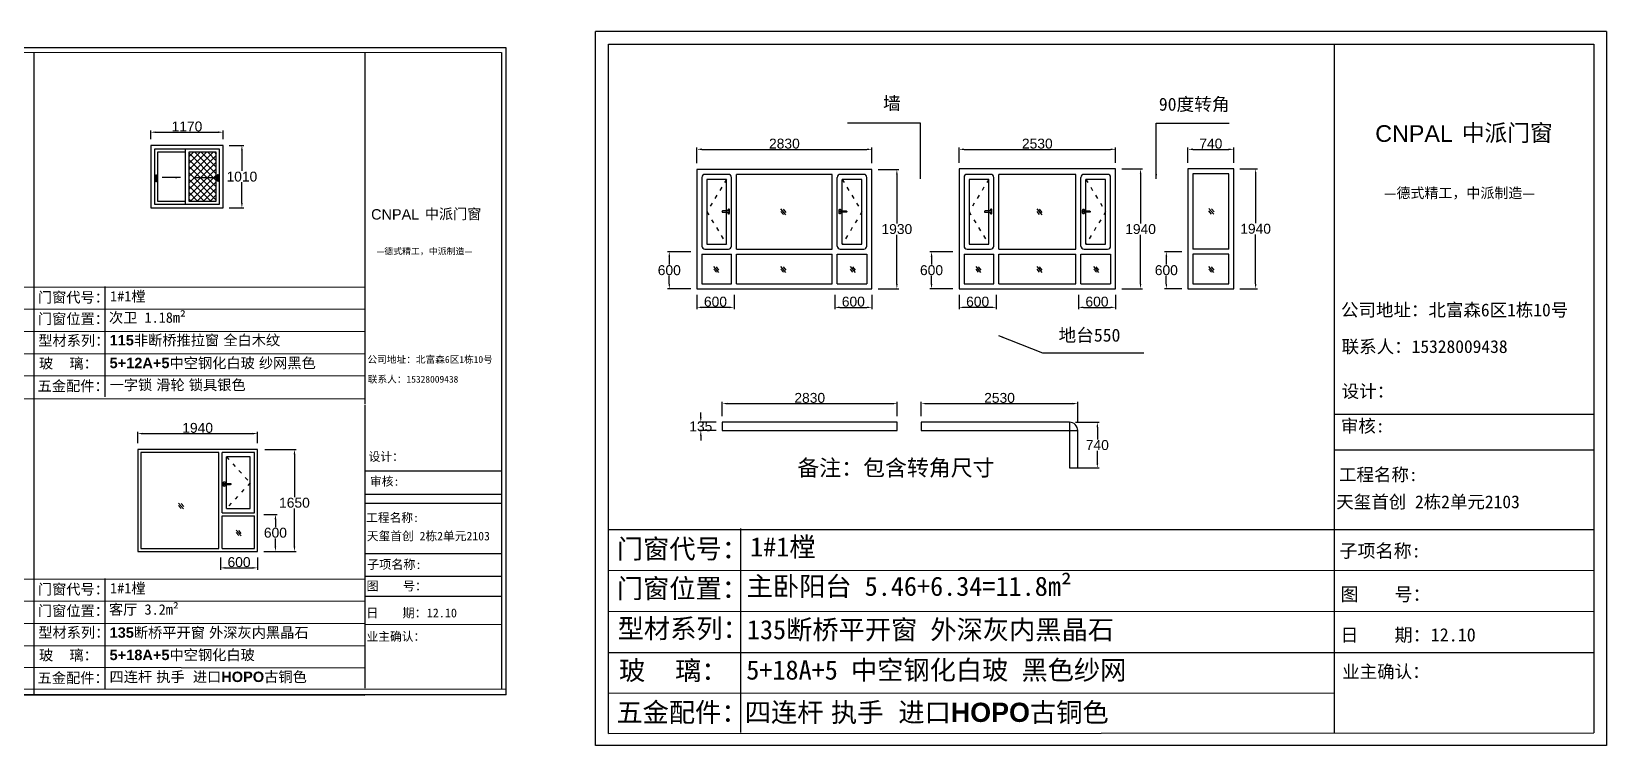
# Model space of a CAD drawing. Header units: inches. Extents: x -138455 to 599497, y -747149 to 13167.
# Drawn here: x 152121 to 177597, y -651838 to -640286 of the extents above; entities that cross this region are included whole.
import ezdxf

# ---------------------------------------------------------------- set-up
doc = ezdxf.new("R2010")
doc.units = ezdxf.units.IN
doc.header["$MEASUREMENT"] = 0
doc.header["$PDMODE"] = 35
doc.header["$PDSIZE"] = -3
doc.linetypes.add('ACAD_ISO03W100', pattern=[30, 12, -18])
doc.layers.add('0 @ 1', color=7, linetype='Continuous')
doc.styles.add('Annotative', font='arialbd.ttf')
doc.styles.add('MtXpl_', font='')
doc.styles.get("Standard").update_dxf_attribs({"font": 'arial.ttf'})
doc.styles.get('MtXpl_').set_extended_font_data('SimSun')
doc.dimstyles.get("Standard").update_dxf_attribs({"dimtxt": 80, "dimasz": 70, "dimexe": 40, "dimexo": 80, "dimgap": 0, "dimtad": 1, "dimtih": 1, "dimtoh": 1, "dimdec": 0, "dimzin": 0, "dimdsep": 46, "dimtxsty": 'Standard', "dimcen": 0.09, "dimadec": 0, "dimazin": 0, "dimtfac": 1, "dimtdec": 0, "dimtofl": 0, "dimtmove": 0, "dimatfit": 3, "dimfxl": 0, "dimtolj": 1, "dimtzin": 0, "dimarcsym": 0})

# ---------------------------------------------------------------- blocks, each defined once
blk = doc.blocks.new('*D2473')
at = {"color": 0, "lineweight": -2, "transparency": 16777216}
for p, q in [((162884, -642419), (162884, -642163)), ((162964, -642193), (165634, -642193)), ((165714, -642419), (165714, -642163))]:
    blk.add_line(p, q, dxfattribs=at)
at = {"color": 0, "transparency": 16777216}
for points in [[(162964, -642179), (162964, -642206), (162884, -642193)], [(165634, -642179), (165634, -642206), (165714, -642193)]]:
    blk.add_solid(points, dxfattribs=at)
at = {"layer": 'Defpoints', "color": 0, "transparency": 16777216}
for p in [(165714, -642193), (162884, -642519), (165714, -642519)]:
    blk.add_point(p, dxfattribs=at)
at = {"color": 0, "transparency": 16777216, "insert": (164299, -642101), "char_height": 160, "attachment_point": 5}
blk.add_mtext('\\A1;2830', dxfattribs=at)
blk = doc.blocks.new('*D2474')
at = {"color": 0, "lineweight": -2, "transparency": 16777216}
for p, q in [((165814, -642519), (166148, -642519)), ((166118, -642599), (166118, -643392)), ((166118, -644369), (166118, -643575)), ((165814, -644449), (166148, -644449))]:
    blk.add_line(p, q, dxfattribs=at)
at = {"color": 0, "transparency": 16777216}
for points in [[(166105, -642599), (166132, -642599), (166118, -642519)], [(166105, -644369), (166132, -644369), (166118, -644449)]]:
    blk.add_solid(points, dxfattribs=at)
at = {"layer": 'Defpoints', "color": 0, "transparency": 16777216}
for p in [(165714, -642519), (165714, -644449), (166118, -644449)]:
    blk.add_point(p, dxfattribs=at)
at = {"color": 0, "transparency": 16777216, "insert": (166118, -643484), "char_height": 160, "attachment_point": 5}
blk.add_mtext('\\A1;1930', dxfattribs=at)
blk = doc.blocks.new('*D2475')
at = {"color": 0, "lineweight": -2, "transparency": 16777216}
for p, q in [((165114, -644549), (165114, -644780)), ((165194, -644750), (165634, -644750)), ((165714, -644549), (165714, -644780))]:
    blk.add_line(p, q, dxfattribs=at)
at = {"color": 0, "transparency": 16777216}
for points in [[(165194, -644736), (165194, -644763), (165114, -644750)], [(165634, -644736), (165634, -644763), (165714, -644750)]]:
    blk.add_solid(points, dxfattribs=at)
at = {"layer": 'Defpoints', "color": 0, "transparency": 16777216}
for p in [(165114, -644449), (165714, -644449), (165714, -644750)]:
    blk.add_point(p, dxfattribs=at)
at = {"color": 0, "transparency": 16777216, "insert": (165414, -644658), "char_height": 160, "attachment_point": 5}
blk.add_mtext('\\A1;600', dxfattribs=at)
blk = doc.blocks.new('*D2476')
at = {"color": 0, "lineweight": -2, "transparency": 16777216}
for p, q in [((162884, -644549), (162884, -644780)), ((163404, -644750), (162964, -644750)), ((163484, -644549), (163484, -644780))]:
    blk.add_line(p, q, dxfattribs=at)
at = {"color": 0, "transparency": 16777216}
for points in [[(162964, -644736), (162964, -644763), (162884, -644750)], [(163404, -644736), (163404, -644763), (163484, -644750)]]:
    blk.add_solid(points, dxfattribs=at)
at = {"layer": 'Defpoints', "color": 0, "transparency": 16777216}
for p in [(162884, -644449), (163484, -644449), (162884, -644750)]:
    blk.add_point(p, dxfattribs=at)
at = {"color": 0, "transparency": 16777216, "insert": (163184, -644658), "char_height": 160, "attachment_point": 5}
blk.add_mtext('\\A1;600', dxfattribs=at)
blk = doc.blocks.new('123as')
at = {"color": 0}
for p, q in [((90189, 51387), (90252, 51462)), ((90194, 51330), (90312, 51470)), ((90251, 51335), (90314, 51410))]:
    blk.add_line(p, q, dxfattribs=at)
blk = doc.blocks.new('*D2477')
at = {"color": 0, "lineweight": -2, "transparency": 16777216}
for p, q in [((162784, -643849), (162407, -643849)), ((162437, -643929), (162437, -644057)), ((162437, -644369), (162437, -644240)), ((162784, -644449), (162407, -644449))]:
    blk.add_line(p, q, dxfattribs=at)
at = {"color": 0, "transparency": 16777216}
for points in [[(162424, -643929), (162451, -643929), (162437, -643849)], [(162424, -644369), (162451, -644369), (162437, -644449)]]:
    blk.add_solid(points, dxfattribs=at)
at = {"layer": 'Defpoints', "color": 0, "transparency": 16777216}
for p in [(162884, -643849), (162437, -644449), (162884, -644449)]:
    blk.add_point(p, dxfattribs=at)
at = {"color": 0, "transparency": 16777216, "insert": (162437, -644149), "char_height": 160, "attachment_point": 5}
blk.add_mtext('\\A1;600', dxfattribs=at)
blk = doc.blocks.new('*D2478')
at = {"color": 0, "lineweight": -2, "transparency": 16777216}
for p, q in [((167125, -642409), (167125, -642163)), ((167205, -642193), (169575, -642193)), ((169655, -642409), (169655, -642163))]:
    blk.add_line(p, q, dxfattribs=at)
at = {"color": 0, "transparency": 16777216}
for points in [[(167205, -642179), (167205, -642206), (167125, -642193)], [(169575, -642179), (169575, -642206), (169655, -642193)]]:
    blk.add_solid(points, dxfattribs=at)
at = {"layer": 'Defpoints', "color": 0, "transparency": 16777216}
for p in [(169655, -642193), (167125, -642509), (169655, -642509)]:
    blk.add_point(p, dxfattribs=at)
at = {"color": 0, "transparency": 16777216, "insert": (168390, -642101), "char_height": 160, "attachment_point": 5}
blk.add_mtext('\\A1;2530', dxfattribs=at)
blk = doc.blocks.new('*D2479')
at = {"color": 0, "lineweight": -2, "transparency": 16777216}
for p, q in [((169755, -642509), (170090, -642509)), ((170060, -642589), (170060, -643392)), ((170060, -644369), (170060, -643575)), ((169755, -644449), (170090, -644449))]:
    blk.add_line(p, q, dxfattribs=at)
at = {"color": 0, "transparency": 16777216}
for points in [[(170047, -642589), (170073, -642589), (170060, -642509)], [(170047, -644369), (170073, -644369), (170060, -644449)]]:
    blk.add_solid(points, dxfattribs=at)
at = {"layer": 'Defpoints', "color": 0, "transparency": 16777216}
for p in [(169655, -642509), (169655, -644449), (170060, -644449)]:
    blk.add_point(p, dxfattribs=at)
at = {"color": 0, "transparency": 16777216, "insert": (170060, -643484), "char_height": 160, "attachment_point": 5}
blk.add_mtext('\\A1;1940', dxfattribs=at)
blk = doc.blocks.new('*D2480')
at = {"color": 0, "lineweight": -2, "transparency": 16777216}
for p, q in [((169055, -644549), (169055, -644780)), ((169135, -644750), (169575, -644750)), ((169655, -644549), (169655, -644780))]:
    blk.add_line(p, q, dxfattribs=at)
at = {"color": 0, "transparency": 16777216}
for points in [[(169135, -644736), (169135, -644763), (169055, -644750)], [(169575, -644736), (169575, -644763), (169655, -644750)]]:
    blk.add_solid(points, dxfattribs=at)
at = {"layer": 'Defpoints', "color": 0, "transparency": 16777216}
for p in [(169055, -644449), (169655, -644449), (169655, -644750)]:
    blk.add_point(p, dxfattribs=at)
at = {"color": 0, "transparency": 16777216, "insert": (169355, -644658), "char_height": 160, "attachment_point": 5}
blk.add_mtext('\\A1;600', dxfattribs=at)
blk = doc.blocks.new('*D2481')
at = {"color": 0, "lineweight": -2, "transparency": 16777216}
for p, q in [((167125, -644549), (167125, -644780)), ((167645, -644750), (167205, -644750)), ((167725, -644549), (167725, -644780))]:
    blk.add_line(p, q, dxfattribs=at)
at = {"color": 0, "transparency": 16777216}
for points in [[(167205, -644736), (167205, -644763), (167125, -644750)], [(167645, -644736), (167645, -644763), (167725, -644750)]]:
    blk.add_solid(points, dxfattribs=at)
at = {"layer": 'Defpoints', "color": 0, "transparency": 16777216}
for p in [(167125, -644449), (167725, -644449), (167125, -644750)]:
    blk.add_point(p, dxfattribs=at)
at = {"color": 0, "transparency": 16777216, "insert": (167425, -644658), "char_height": 160, "attachment_point": 5}
blk.add_mtext('\\A1;600', dxfattribs=at)
blk = doc.blocks.new('*D2482')
at = {"color": 0, "lineweight": -2, "transparency": 16777216}
for p, q in [((167025, -643849), (166649, -643849)), ((166679, -643929), (166679, -644057)), ((166679, -644369), (166679, -644240)), ((167025, -644449), (166649, -644449))]:
    blk.add_line(p, q, dxfattribs=at)
at = {"color": 0, "transparency": 16777216}
for points in [[(166666, -643929), (166693, -643929), (166679, -643849)], [(166666, -644369), (166693, -644369), (166679, -644449)]]:
    blk.add_solid(points, dxfattribs=at)
at = {"layer": 'Defpoints', "color": 0, "transparency": 16777216}
for p in [(167125, -643849), (166679, -644449), (167125, -644449)]:
    blk.add_point(p, dxfattribs=at)
at = {"color": 0, "transparency": 16777216, "insert": (166679, -644149), "char_height": 160, "attachment_point": 5}
blk.add_mtext('\\A1;600', dxfattribs=at)
blk = doc.blocks.new('*D2483')
at = {"color": 0, "lineweight": -2, "transparency": 16777216}
for p, q in [((171667, -642509), (171951, -642509)), ((171921, -642589), (171921, -643387)), ((171921, -644369), (171921, -643570)), ((171667, -644449), (171951, -644449))]:
    blk.add_line(p, q, dxfattribs=at)
at = {"color": 0, "transparency": 16777216}
for points in [[(171908, -642589), (171935, -642589), (171921, -642509)], [(171908, -644369), (171935, -644369), (171921, -644449)]]:
    blk.add_solid(points, dxfattribs=at)
at = {"layer": 'Defpoints', "color": 0, "transparency": 16777216}
for p in [(171567, -642509), (171567, -644449), (171921, -644449)]:
    blk.add_point(p, dxfattribs=at)
at = {"color": 0, "transparency": 16777216, "insert": (171921, -643479), "char_height": 160, "attachment_point": 5}
blk.add_mtext('\\A1;1940', dxfattribs=at)
blk = doc.blocks.new('*D2484')
at = {"color": 0, "lineweight": -2, "transparency": 16777216}
for p, q in [((170827, -642409), (170827, -642163)), ((170907, -642193), (171487, -642193)), ((171567, -642409), (171567, -642163))]:
    blk.add_line(p, q, dxfattribs=at)
at = {"color": 0, "transparency": 16777216}
for points in [[(170907, -642179), (170907, -642206), (170827, -642193)], [(171487, -642179), (171487, -642206), (171567, -642193)]]:
    blk.add_solid(points, dxfattribs=at)
at = {"layer": 'Defpoints', "color": 0, "transparency": 16777216}
for p in [(171567, -642193), (170827, -642509), (171567, -642509)]:
    blk.add_point(p, dxfattribs=at)
at = {"color": 0, "transparency": 16777216, "insert": (171197, -642101), "char_height": 160, "attachment_point": 5}
blk.add_mtext('\\A1;740', dxfattribs=at)
blk = doc.blocks.new('*D2485')
at = {"color": 0, "lineweight": -2, "transparency": 16777216}
for p, q in [((170727, -643849), (170447, -643849)), ((170477, -643929), (170477, -644057)), ((170477, -644369), (170477, -644240)), ((170727, -644449), (170447, -644449))]:
    blk.add_line(p, q, dxfattribs=at)
at = {"color": 0, "transparency": 16777216}
for points in [[(170464, -643929), (170491, -643929), (170477, -643849)], [(170464, -644369), (170491, -644369), (170477, -644449)]]:
    blk.add_solid(points, dxfattribs=at)
at = {"layer": 'Defpoints', "color": 0, "transparency": 16777216}
for p in [(170827, -643849), (170477, -644449), (170827, -644449)]:
    blk.add_point(p, dxfattribs=at)
at = {"color": 0, "transparency": 16777216, "insert": (170477, -644149), "char_height": 160, "attachment_point": 5}
blk.add_mtext('\\A1;600', dxfattribs=at)
blk = doc.blocks.new('*D2486')
at = {"color": 0, "lineweight": -2, "transparency": 16777216}
for p, q in [((153838, -646949), (153838, -646762)), ((153918, -646792), (155698, -646792)), ((155778, -646949), (155778, -646762))]:
    blk.add_line(p, q, dxfattribs=at)
at = {"color": 0, "transparency": 16777216}
for points in [[(153918, -646779), (153918, -646805), (153838, -646792)], [(155698, -646779), (155698, -646805), (155778, -646792)]]:
    blk.add_solid(points, dxfattribs=at)
at = {"layer": 'Defpoints', "color": 0, "transparency": 16777216}
for p in [(155778, -646792), (153838, -647049), (155778, -647049)]:
    blk.add_point(p, dxfattribs=at)
at = {"color": 0, "transparency": 16777216, "insert": (154808, -646700), "char_height": 160, "attachment_point": 5}
blk.add_mtext('\\A1;1940', dxfattribs=at)
blk = doc.blocks.new('*D2487')
at = {"color": 0, "lineweight": -2, "transparency": 16777216}
for p, q in [((155895, -647049), (156404, -647049)), ((156374, -647129), (156374, -647819)), ((156374, -648619), (156374, -648003)), ((155895, -648699), (156404, -648699))]:
    blk.add_line(p, q, dxfattribs=at)
at = {"color": 0, "transparency": 16777216}
for points in [[(156361, -647129), (156388, -647129), (156374, -647049)], [(156361, -648619), (156388, -648619), (156374, -648699)]]:
    blk.add_solid(points, dxfattribs=at)
at = {"layer": 'Defpoints', "color": 0, "transparency": 16777216}
for p in [(155795, -647049), (155795, -648699), (156374, -648699)]:
    blk.add_point(p, dxfattribs=at)
at = {"color": 0, "transparency": 16777216, "insert": (156374, -647911), "char_height": 160, "attachment_point": 5}
blk.add_mtext('\\A1;1650', dxfattribs=at)
blk = doc.blocks.new('*D2488')
at = {"color": 0, "lineweight": -2, "transparency": 16777216}
for p, q in [((155178, -648799), (155178, -648994)), ((155778, -648799), (155778, -648994)), ((155258, -648964), (155698, -648964))]:
    blk.add_line(p, q, dxfattribs=at)
at = {"color": 0, "transparency": 16777216}
for points in [[(155258, -648951), (155258, -648977), (155178, -648964)], [(155698, -648951), (155698, -648977), (155778, -648964)]]:
    blk.add_solid(points, dxfattribs=at)
at = {"layer": 'Defpoints', "color": 0, "transparency": 16777216}
for p in [(155178, -648699), (155778, -648699), (155778, -648964)]:
    blk.add_point(p, dxfattribs=at)
at = {"color": 0, "transparency": 16777216, "insert": (155478, -648872), "char_height": 160, "attachment_point": 5}
blk.add_mtext('\\A1;600', dxfattribs=at)
blk = doc.blocks.new('dzcs')
blk.add_lwpolyline([(142096, -3328), (142196, -3328, 0.414214), (142206, -3318), (142206, -3318, 0.414214), (142196, -3308), (142096, -3308, 0.414214), (142086, -3318), (142086, -3318, 0.414214)], format="xyb", close=True)
blk.add_lwpolyline([(142182, -3328), (142182, -3342, 0.414214), (142196, -3355), (142196, -3355, 0.414214), (142209, -3342), (142209, -3294, 0.414214), (142196, -3280), (142196, -3280, 0.414214), (142182, -3294), (142182, -3308)], format="xyb")
blk = doc.blocks.new('*D2489')
at = {"color": 0, "lineweight": -2, "transparency": 16777216}
for p, q in [((155878, -648099), (156096, -648099)), ((156066, -648179), (156066, -648305)), ((156066, -648619), (156066, -648488)), ((155878, -648699), (156096, -648699))]:
    blk.add_line(p, q, dxfattribs=at)
at = {"color": 0, "transparency": 16777216}
for points in [[(156053, -648179), (156080, -648179), (156066, -648099)], [(156053, -648619), (156080, -648619), (156066, -648699)]]:
    blk.add_solid(points, dxfattribs=at)
at = {"layer": 'Defpoints', "color": 0, "transparency": 16777216}
for p in [(155778, -648099), (155778, -648699), (156066, -648699)]:
    blk.add_point(p, dxfattribs=at)
at = {"color": 0, "transparency": 16777216, "insert": (156066, -648396), "char_height": 160, "attachment_point": 5}
blk.add_mtext('\\A1;600', dxfattribs=at)
blk = doc.blocks.new('*D2494')
at = {"color": 0, "lineweight": -2, "transparency": 16777216}
for p, q in [((154050, -642030), (154050, -641886)), ((154130, -641916), (155140, -641916)), ((155220, -642030), (155220, -641886))]:
    blk.add_line(p, q, dxfattribs=at)
at = {"color": 0, "transparency": 16777216}
for points in [[(154130, -641903), (154130, -641929), (154050, -641916)], [(155140, -641903), (155140, -641929), (155220, -641916)]]:
    blk.add_solid(points, dxfattribs=at)
at = {"layer": 'Defpoints', "color": 0, "transparency": 16777216}
for p in [(155220, -641916), (154050, -642130), (155220, -642130)]:
    blk.add_point(p, dxfattribs=at)
at = {"color": 0, "transparency": 16777216, "insert": (154635, -641824), "char_height": 160, "attachment_point": 5}
blk.add_mtext('\\A1;1170', dxfattribs=at)
blk = doc.blocks.new('*D2495')
at = {"color": 0, "lineweight": -2, "transparency": 16777216}
for p, q in [((155320, -642130), (155554, -642130)), ((155524, -642210), (155524, -642543)), ((155524, -643060), (155524, -642726)), ((155320, -643140), (155554, -643140))]:
    blk.add_line(p, q, dxfattribs=at)
at = {"color": 0, "transparency": 16777216}
for points in [[(155510, -642210), (155537, -642210), (155524, -642130)], [(155510, -643060), (155537, -643060), (155524, -643140)]]:
    blk.add_solid(points, dxfattribs=at)
at = {"layer": 'Defpoints', "color": 0, "transparency": 16777216}
for p in [(155220, -642130), (155220, -643140), (155524, -643140)]:
    blk.add_point(p, dxfattribs=at)
at = {"color": 0, "transparency": 16777216, "insert": (155524, -642635), "char_height": 160, "attachment_point": 5}
blk.add_mtext('\\A1;1010', dxfattribs=at)
blk = doc.blocks.new('*D2516')
at = {"color": 0, "lineweight": -2, "transparency": 16777216}
for p, q in [((163294, -646508), (163294, -646277)), ((163374, -646307), (166044, -646307)), ((166124, -646508), (166124, -646277))]:
    blk.add_line(p, q, dxfattribs=at)
at = {"color": 0, "transparency": 16777216}
for points in [[(163374, -646294), (163374, -646320), (163294, -646307)], [(166044, -646294), (166044, -646320), (166124, -646307)]]:
    blk.add_solid(points, dxfattribs=at)
at = {"layer": 'Defpoints', "color": 0, "transparency": 16777216}
for p in [(166124, -646307), (163294, -646608), (166124, -646608)]:
    blk.add_point(p, dxfattribs=at)
at = {"color": 0, "transparency": 16777216, "insert": (164709, -646215), "char_height": 160, "attachment_point": 5}
blk.add_mtext('\\A1;2830', dxfattribs=at)
blk = doc.blocks.new('*D2517')
at = {"color": 0, "lineweight": -2, "transparency": 16777216}
for p, q in [((162947, -646528), (162947, -646448)), ((163194, -646608), (162917, -646608)), ((163194, -646743), (162917, -646743)), ((162947, -646823), (162947, -646903))]:
    blk.add_line(p, q, dxfattribs=at)
at = {"color": 0, "transparency": 16777216}
for points in [[(162933, -646528), (162960, -646528), (162947, -646608)], [(162933, -646823), (162960, -646823), (162947, -646743)]]:
    blk.add_solid(points, dxfattribs=at)
at = {"layer": 'Defpoints', "color": 0, "transparency": 16777216}
for p in [(162947, -646743), (163294, -646608), (163294, -646743)]:
    blk.add_point(p, dxfattribs=at)
at = {"color": 0, "transparency": 16777216, "insert": (162947, -646675), "char_height": 160, "attachment_point": 5}
blk.add_mtext('\\A1;135', dxfattribs=at)
blk = doc.blocks.new('*D2518')
at = {"color": 0, "lineweight": -2, "transparency": 16777216}
for p, q in [((166514, -646508), (166514, -646277)), ((166594, -646307), (168964, -646307)), ((169044, -646620), (169044, -646277))]:
    blk.add_line(p, q, dxfattribs=at)
at = {"color": 0, "transparency": 16777216}
for points in [[(166594, -646294), (166594, -646320), (166514, -646307)], [(168964, -646294), (168964, -646320), (169044, -646307)]]:
    blk.add_solid(points, dxfattribs=at)
at = {"layer": 'Defpoints', "color": 0, "transparency": 16777216}
for p in [(169044, -646307), (166514, -646608), (169044, -646720)]:
    blk.add_point(p, dxfattribs=at)
at = {"color": 0, "transparency": 16777216, "insert": (167779, -646215), "char_height": 160, "attachment_point": 5}
blk.add_mtext('\\A1;2530', dxfattribs=at)
blk = doc.blocks.new('*D2519')
at = {"color": 0, "lineweight": -2, "transparency": 16777216}
for p, q in [((169009, -646608), (169391, -646608)), ((169361, -646688), (169361, -646886)), ((169361, -647268), (169361, -647069)), ((169009, -647348), (169391, -647348))]:
    blk.add_line(p, q, dxfattribs=at)
at = {"color": 0, "transparency": 16777216}
for points in [[(169348, -646688), (169375, -646688), (169361, -646608)], [(169348, -647268), (169375, -647268), (169361, -647348)]]:
    blk.add_solid(points, dxfattribs=at)
at = {"layer": 'Defpoints', "color": 0, "transparency": 16777216}
for p in [(168909, -646608), (168909, -647348), (169361, -647348)]:
    blk.add_point(p, dxfattribs=at)
at = {"color": 0, "transparency": 16777216, "insert": (169361, -646978), "char_height": 160, "attachment_point": 5}
blk.add_mtext('\\A1;740', dxfattribs=at)

msp = doc.modelspace()

# ---------------------------------------------------------------- hatches: boundary and pattern name
h = msp.add_hatch()
h.set_pattern_fill('ANSI37', color=256, scale=600)
h.paths.add_polyline_path([(154665, -642239.6), (154665, -643029.6), (155110, -643029.6), (155110, -642239.6)])

# ---------------------------------------------------------------- linework, layer by layer
for p, q in [((177596.9, -640286.4), (161245.8, -640286.4)), ((161245.8, -651838.1), (161245.8, -640286.4)), ((177596.9, -640286.4), (177596.9, -651838.1)), ((159798.7, -640550.2), (146402.3, -640550.2)), ((146495.1, -640616.1), (159720.8, -640628.3)), ((152156.7, -640621.3), (152156.7, -651016.9)), ((157513.6, -640628.3), (157513.6, -646310.9)), ((159720.8, -640628.3), (159722.6, -646326.5)), ((159798.7, -646419.5), (159798.7, -640550.2)), ((161453.2, -640493.1), (177390.2, -640493.1)), ((161453.2, -651642.4), (161453.2, -640493.1)), ((173193.9, -640493.1), (173193.9, -651631.5)), ((177390.2, -640493.1), (177390.2, -651630.8)), ((154606.3, -642189.6), (154604.9, -643079.6)), ((154665, -642239.6), (154665, -643029.6)), ((169655.3, -642508.5), (167125.3, -642508.5)), ((167125.3, -642508.5), (167125.3, -644448.5)), ((169655.3, -644448.5), (169655.3, -642508.5)), ((171566.8, -642508.5), (170826.8, -642508.5)), ((170826.8, -642508.5), (170826.8, -644448.5)), ((171566.8, -644448.5), (171566.8, -642508.5)), ((165713.5, -642518.5), (162883.5, -642518.5)), ((162883.5, -642518.5), (162883.5, -644448.5)), ((162963.5, -642648.5), (162963.5, -643758.5)), ((163393.5, -642598.5), (163013.5, -642598.5)), ((163363.5, -642678.5), (163043.5, -642678.5)), ((163043.5, -642678.5), (163043.5, -643728.5)), ((163363.5, -643728.5), (163363.5, -642678.5)), ((163443.5, -643758.5), (163443.5, -642648.5)), ((163523.5, -643808.5), (163523.5, -642598.5)), ((165073.5, -642598.5), (163523.5, -642598.5)), ((165073.5, -643808.5), (165073.5, -642598.5)), ((165153.5, -643758.5), (165153.5, -642648.5)), ((165583.5, -642598.5), (165203.5, -642598.5)), ((165553.5, -642678.5), (165233.5, -642678.5)), ((165233.5, -643728.5), (165233.5, -642678.5)), ((165553.5, -643728.5), (165553.5, -642678.5)), ((165633.5, -643758.5), (165633.5, -642648.5)), ((165713.5, -644448.5), (165713.5, -642518.5)), ((167205.3, -642648.5), (167205.3, -643758.5)), ((167635.3, -642598.5), (167255.3, -642598.5)), ((167605.3, -642678.5), (167285.3, -642678.5)), ((167285.3, -642678.5), (167285.3, -643728.5)), ((167605.3, -643728.5), (167605.3, -642678.5)), ((167685.3, -643758.5), (167685.3, -642648.5)), ((169015.3, -642598.5), (167765.3, -642598.5)), ((167765.3, -643808.5), (167765.3, -642598.5)), ((169015.3, -643808.5), (169015.3, -642598.5)), ((169095.3, -643758.5), (169095.3, -642648.5)), ((169525.3, -642598.5), (169145.3, -642598.5)), ((169495.3, -642678.5), (169175.3, -642678.5)), ((169175.3, -643728.5), (169175.3, -642678.5)), ((169495.3, -643728.5), (169495.3, -642678.5)), ((169575.3, -643758.5), (169575.3, -642648.5)), ((171486.8, -642588.5), (170906.8, -642588.5)), ((170906.8, -642588.5), (170906.8, -643808.5)), ((171486.8, -643808.5), (171486.8, -642588.5)), ((163043.5, -643728.5), (163363.5, -643728.5)), ((165233.5, -643728.5), (165553.5, -643728.5)), ((167285.3, -643728.5), (167605.3, -643728.5)), ((169175.3, -643728.5), (169495.3, -643728.5)), ((162963.5, -643888.5), (163443.5, -643888.5)), ((162963.5, -643888.5), (162963.5, -644368.5)), ((163013.5, -643808.5), (163393.5, -643808.5)), ((163443.5, -644368.5), (163443.5, -643888.5)), ((163523.5, -643808.5), (165073.5, -643808.5)), ((163523.5, -644368.5), (163523.5, -643888.5)), ((163523.5, -643888.5), (165073.5, -643888.5)), ((165073.5, -644368.5), (165073.5, -643888.5)), ((165153.5, -643888.5), (165633.5, -643888.5)), ((165153.5, -644368.5), (165153.5, -643888.5)), ((165203.5, -643808.5), (165583.5, -643808.5)), ((165633.5, -643888.5), (165633.5, -644368.5)), ((167205.3, -643888.5), (167205.3, -644368.5)), ((167205.3, -643888.5), (167685.3, -643888.5)), ((167255.3, -643808.5), (167635.3, -643808.5)), ((167685.3, -644368.5), (167685.3, -643888.5)), ((167765.3, -643808.5), (169015.3, -643808.5)), ((167765.3, -643888.5), (169015.3, -643888.5)), ((167765.3, -644368.5), (167765.3, -643888.5)), ((169015.3, -644368.5), (169015.3, -643888.5)), ((169095.3, -643888.5), (169575.3, -643888.5)), ((169095.3, -644368.5), (169095.3, -643888.5)), ((169145.3, -643808.5), (169525.3, -643808.5)), ((169575.3, -643888.5), (169575.3, -644368.5)), ((171486.8, -643808.5), (170906.8, -643808.5)), ((171486.8, -643888.5), (170906.8, -643888.5)), ((170906.8, -643888.5), (170906.8, -644368.5)), ((171486.8, -644368.5), (171486.8, -643888.5)), ((146495.1, -644413.8), (157513.6, -644424.3)), ((153307.4, -644410.5), (153307.9, -646198.5)), ((162883.5, -644448.5), (165713.5, -644448.5)), ((162963.5, -644368.5), (163443.5, -644368.5)), ((163523.5, -644368.5), (165073.5, -644368.5)), ((165153.5, -644368.5), (165633.5, -644368.5)), ((167125.3, -644448.5), (169655.3, -644448.5)), ((167205.3, -644368.5), (167685.3, -644368.5)), ((167765.3, -644368.5), (169015.3, -644368.5)), ((169095.3, -644368.5), (169575.3, -644368.5)), ((170826.8, -644448.5), (171566.8, -644448.5)), ((170906.8, -644368.5), (171486.8, -644368.5)), ((146495.1, -644770.4), (157513.6, -644780.8)), ((146495.1, -645129.4), (157513.6, -645139.9)), ((146495.1, -645491.2), (157513.6, -645501.6)), ((146495.1, -645844.3), (157513.6, -645856.6)), ((146495, -646222.9), (157513.6, -646230.3)), ((157513.6, -646325.3), (157513.6, -650908.3)), ((159720.7, -646326.6), (159722.6, -650923.9)), ((159798.7, -651016.9), (159798.7, -646419.5)), ((173193.9, -646475.3), (177390.2, -646475.3)), ((155778, -647048.8), (153838, -647048.8)), ((153838, -647048.8), (153838, -648698.8)), ((155778, -648698.8), (155778, -647048.8)), ((173193.9, -647056.5), (177390.2, -647056.5)), ((153888, -647098.8), (153888, -648648.8)), ((155153, -647098.8), (153888, -647098.8)), ((155153, -648648.8), (155153, -647098.8)), ((155728, -647098.8), (155203, -647098.8)), ((155203, -648073.8), (155203, -647098.8)), ((155658, -647168.8), (155273, -647168.8)), ((155273, -648003.8), (155273, -647168.8)), ((155658, -648003.8), (155658, -647168.8)), ((155728, -648073.8), (155728, -647098.8)), ((157513.6, -647392.3), (159720.8, -647392.3)), ((157513.6, -647769.5), (159720.7, -647769.5)), ((155203, -648073.8), (155728, -648073.8)), ((155273, -648003.8), (155658, -648003.8)), ((157513.6, -647918.9), (159722.1, -647918.3)), ((155203, -648123.8), (155728, -648123.8)), ((155203, -648648.8), (155203, -648123.8)), ((155728, -648648.8), (155728, -648123.8)), ((161451.1, -648345.9), (177390.2, -648345.9)), ((163588.6, -648329.7), (163589.6, -651627.6)), ((153838, -648698.8), (155778, -648698.8)), ((153888, -648648.8), (155153, -648648.8)), ((155203, -648648.8), (155728, -648648.8)), ((157513.6, -648730.7), (159722.2, -648730)), ((153307.4, -649133.6), (153307.9, -650921.6)), ((157513.6, -649100.5), (159722.3, -649099.8)), ((161451.5, -649008), (177390.2, -649003.5)), ((146495, -649136.9), (157513.5, -649147.4)), ((146495, -649493.5), (157513.5, -649503.9)), ((157513.6, -649422.9), (159722.4, -649422.3)), ((146495, -649852.5), (157513.5, -649863)), ((157513.6, -649878.2), (159722.5, -649877.6)), ((161451.9, -649670.3), (177390.2, -649665.8)), ((146495, -650214.3), (157513.5, -650224.7)), ((161452.3, -650333), (177390.2, -650333)), ((146495, -650567.4), (157513.6, -650579.7)), ((146495.1, -650915.3), (159798.7, -650924)), ((159798.7, -651016.9), (146402.3, -651016.9)), ((146495, -651016.9), (157513.6, -651024.2)), ((161452.8, -650990.3), (173193.9, -650984.4)), ((161453.2, -651642.4), (177390.2, -651630.8)), ((177596.9, -651838.1), (161245.8, -651838.1))]:
    msp.add_line(p, q)
for points in [[(154050, -643139.6), (155220, -643139.6), (155220, -642129.6), (154050, -642129.6)], [(163293.7, -646742.6), (166123.7, -646742.6), (166123.7, -646607.6), (163293.7, -646607.6)]]:
    msp.add_lwpolyline(points, close=True)
for points in [[(154665, -642189.6), (154110, -642189.6), (154110, -643079.6), (154665, -643079.6)], [(154605, -642239.6), (154160, -642239.6), (154160, -643029.6), (154605, -643029.6)], [(154665, -643079.6), (155160, -643079.6), (155160, -642189.6), (154665, -642189.6)], [(154665, -643029.6), (155110, -643029.6), (155110, -642239.6), (154665, -642239.6)], [(168908.9, -646607.6), (166513.9, -646607.6), (166513.9, -646742.6), (169043.9, -646742.6)]]:
    msp.add_lwpolyline(points)
at = {"color": 0}
for points in [[(154135.5, -642716.9), (154135.5, -642716.9, -0.4142136), (154126.7, -642708.1), (154126.7, -642615.8, -0.4142136), (154135.5, -642607.1), (154135.5, -642607.1, -0.4142136), (154144.2, -642615.8), (154144.2, -642708.1, -0.4142136)], [(154135.5, -642699.4), (154135.5, -642699.4, -0.4142136), (154131.1, -642695), (154131.1, -642628.9, -0.4142136), (154135.5, -642624.6), (154135.5, -642624.6, -0.4142136), (154139.8, -642628.9), (154139.8, -642695, -0.4142136)], [(155136.4, -642710.9), (155136.4, -642710.9, -0.4142136), (155127.6, -642702.2), (155127.6, -642609.9, -0.4142136), (155136.4, -642601.1), (155136.4, -642601.1, -0.4142136), (155145.1, -642609.9), (155145.1, -642702.2, -0.4142136)], [(155136.4, -642693.4), (155136.4, -642693.4, -0.4142136), (155132, -642689.1), (155132, -642623, -0.4142136), (155136.4, -642618.6), (155136.4, -642618.6, -0.4142136), (155140.7, -642623), (155140.7, -642689.1, -0.4142136)]]:
    msp.add_lwpolyline(points, format="xyb", close=True, dxfattribs=at)
at = {"linetype": 'ACAD_ISO03W100', "ltscale": 5}
for points in [[(163363.5, -642678.5), (163043.5, -643203.5), (163363.5, -643728.5)], [(165233.5, -642678.5), (165553.5, -643203.5), (165233.5, -643728.5)], [(167605.3, -642678.5), (167285.3, -643203.5), (167605.3, -643728.5)], [(169175.3, -642678.5), (169495.3, -643203.5), (169175.3, -643728.5)], [(155273, -647168.8), (155658, -647586.3), (155273, -648003.8)]]:
    msp.add_lwpolyline(points, dxfattribs=at)
msp.add_lwpolyline([(168908.9, -647347.6), (169043.9, -647347.6), (169043.9, -646742.6, 0.4142136), (168908.9, -646607.6), (168908.9, -646607.6)], format="xyb", close=True)
for centre, start, end in [((163013.5, -642648.5), 90, 180), ((163393.5, -642648.5), 0, 90), ((165203.5, -642648.5), 90, 180), ((165583.5, -642648.5), 0, 90), ((167255.3, -642648.5), 90, 180), ((167635.3, -642648.5), 0, 90), ((169145.3, -642648.5), 90, 180), ((169525.3, -642648.5), 0, 90), ((163013.5, -643758.5), 180, 270), ((163393.5, -643758.5), 270, 0), ((165203.5, -643758.5), 180, 270), ((165583.5, -643758.5), 270, 0), ((167255.3, -643758.5), 180, 270), ((167635.3, -643758.5), 270, 0), ((169145.3, -643758.5), 180, 270), ((169525.3, -643758.5), 270, 0)]:
    msp.add_arc(centre, 50, start, end)

# ---------------------------------------------------------------- block references
for p in [(21203.2, -639881.9), (25448.1, -639881.9)]:
    msp.add_blockref('dzcs', p)
at = {"xscale": -0.6684526412304121, "yscale": 0.6684526412304121, "zscale": 0.6684526412304121}
for p in [(224613.3, -677562), (228756.6, -677562), (231535.6, -677555.4), (223527.8, -678495.8), (224613.1, -678495.8), (225737.1, -678495.8), (227769.6, -678495.8), (228756.5, -678495.8), (229673.4, -678495.8), (231535.6, -678495.8), (214870.4, -682320.5), (215801.9, -682757.2)]:
    msp.add_blockref('123as', p, dxfattribs=at)
at = {"xscale": -1}
for p in [(307393.8, -639881.9), (311332.5, -639881.9), (297434.2, -644290.7)]:
    msp.add_blockref('dzcs', p, dxfattribs=at)

# ---------------------------------------------------------------- texts
for height, p in [(269.64, (173856.1, -642072.3)), (167.44, (157613.7, -643328.6))]:
    msp.add_text('CNPAL', height=height).set_placement(p)
at = {"style": 'MtXpl_'}
for s, height, p in [('中派门窗', 269.64, (175256.2, -642061.2)), ('—德式精工，中派制造—', 165.935, (173997.2, -642981.3)), ('中派门窗', 167.44, (158483.1, -643321.7)), ('—德式精工，中派制造—', 103.038, (157701.3, -643893.1)), ('公司地址：北富森6区1栋10号', 207.419, (173301.9, -644894.7)), ('联系人：15328009438', 207.419, (173313.2, -645487.6)), ('公司地址：北富森6区1栋10号', 111.939, (157554.2, -645648.3)), ('联系人：15328009438', 111.939, (157560.3, -645968.3)), ('设计：', 207.42, (173313.5, -646209.9)), ('审核:', 207.42, (173300.2, -646772.3)), ('设计：', 139.11, (157573.1, -647234.6)), ('工程名称:', 207.42, (173270, -647559.5)), ('审核:', 139.11, (157597.1, -647634.2)), ('天玺首创 2栋2单元2103', 207.419, (173226.3, -647998.7)), ('工程名称:', 139.11, (157533.3, -648222.1)), ('天玺首创 2栋2单元2103', 139.111, (157544.9, -648519.5)), ('子项名称:', 214.34, (173276.6, -648795.4)), ('子项名称:', 143.75, (157547.7, -648981.3)), ('图    号：', 143.75, (157540.8, -649329.9)), ('图    号：', 214.34, (173292, -649498.3)), ('日    期：12.10', 143.75, (157534.2, -649765.6)), ('业主确认：', 139.11, (157540.3, -650144.7)), ('日    期：12.10', 214.336, (173292.7, -650154.9)), ('业主确认：', 207.42, (173321.5, -650746.2))]:
    msp.add_text(s, height=height, dxfattribs=at).set_placement(p)
at = {"layer": '0 @ 1', "style": 'Annotative'}
for s, height, p in [('门窗代号：', 168.68, (152223.4, -644671.9)), ('门窗位置：', 168.68, (152223.4, -645019.4)), ('型材系列：', 168.68, (152230.5, -645370.5)), ('115非断桥推拉窗 全白木纹', 168.681, (153384, -645365)), ('玻    璃：', 168.68, (152242.3, -645738.6)), ('5+12A+5中空钢化白玻 纱网黑色', 168.681, (153383.7, -645733.8)), ('五金配件：', 168.68, (152219.3, -646105.3)), ('一字锁 滑轮 锁具银色', 168.681, (153383.2, -646088.2)), ('门窗代号：', 311.13, (161589.2, -648811.9)), ('门窗位置：', 311.13, (161589.2, -649452.9)), ('门窗代号：', 168.68, (152223.4, -649395)), ('门窗位置：', 168.68, (152223.4, -649742.5)), ('型材系列：', 311.13, (161602.3, -650100.4)), ('型材系列：', 168.68, (152230.5, -650093.6)), ('135断桥平开窗 外深灰内黑晶石', 168.681, (153383.6, -650095.1)), ('玻    璃：', 168.68, (152242.3, -650461.7)), ('5+18A+5中空钢化白玻', 168.681, (153383.7, -650456.9)), ('五金配件：', 168.68, (152219.3, -650828.4)), ('四连杆 执手  进口HOPO古铜色', 168.681, (153383.2, -650811.3)), ('玻    璃：', 311.13, (161624, -650779.3)), ('五金配件：', 311.13, (161581.5, -651455.8)), ('四连杆 执手  进口HOPO古铜色', 311.128, (163657.9, -651456.7))]:
    msp.add_text(s, height=height, dxfattribs=at).set_placement(p)
at = {"layer": '0 @ 1', "attachment_point": 1, "style": 'Annotative'}
for s, width, heights, insert, char_height in [('{\\fSimSun|b1|i0|c134|p2;墙}', 4757.374, [268.8], (165894.8, -641342.3), 209.856), ('{\\fSimSun|b1|i0|c134|p2;90度转角}', 4757.374, [268.8], (170356.2, -641358.1), 209.856), ('{\\fSimSun|b1|i0|c134|p2;1#1樘}', 4396.385, [0], (153391.5, -644486), 168.681), ('{\\fSimSun|b1|i0|c134|p2;次卫 1.18m²}', 4396.385, [0], (153374, -644829.9), 168.681), ('{\\fSimSun|b1|i0|c134|p2;地台550}', 4757.374, [268.8], (168732.8, -645094.4), 209.856), ('{\\fSimSun|b1|i0|c134|p2;备注：包含转角尺寸}', 4622.068, [0], (164507.7, -647214.9), 260), ('{\\fSimSun|b1|i0|c134|p2;1#1樘}', 4396.385, [0], (163743.6, -648469.1), 311.128), ('{\\fSimSun|b1|i0|c134|p2;主卧阳台 5.46+6.34=11.8m²}', 7858.247, [0], (163688.2, -649105.9), 311.128), ('{\\fSimSun|b1|i0|c134|p2;1#1樘}', 4396.385, [0], (153391.5, -649209.1), 168.681), ('{\\fSimSun|b1|i0|c134|p2;客厅 3.2m²}', 4396.385, [0], (153374, -649553), 168.681), ('{\\fSimSun|b1|i0|c134|p2;135断桥平开窗 外深灰内黑晶石}', 9006.576, [0], (163692, -649808.2), 311.128), ('{\\fSimSun|b1|i0|c134|p2;5+18A+5 中空钢化白玻 黑色纱网}', 7839.588, [0], (163682.2, -650460.7), 311.128)]:
    msp.add_mtext_dynamic_manual_height_columns(s, width=width, gutter_width=903.5, heights=heights, dxfattribs=dict(at, insert=insert, char_height=char_height))

# ---------------------------------------------------------------- dimensions: what is measured, and where the dimension line sits
for base, p1, p2, picture, middle in [((155220, -641916.1), (154050, -642129.6), (155220, -642129.6), '*D2494', (154635, -641824.4)), ((165713.5, -642192.8), (162883.5, -642518.5), (165713.5, -642518.5), '*D2473', (164298.5, -642101)), ((169655.3, -642192.8), (167125.3, -642508.5), (169655.3, -642508.5), '*D2478', (168390.3, -642101)), ((171566.8, -642192.8), (170826.8, -642508.5), (171566.8, -642508.5), '*D2484', (171196.8, -642101.1)), ((165713.5, -644749.6), (165113.5, -644448.5), (165713.5, -644448.5), '*D2475', (165413.5, -644657.9)), ((169655.3, -644749.6), (169055.3, -644448.5), (169655.3, -644448.5), '*D2480', (169355.3, -644657.9)), ((166123.7, -646307), (163293.7, -646607.6), (166123.7, -646607.6), '*D2516', (164708.7, -646215.3)), ((169043.9, -646307), (166513.9, -646607.6), (169043.9, -646719.9), '*D2518', (167778.9, -646215.3)), ((155778, -646792.1), (153838, -647048.8), (155778, -647048.8), '*D2486', (154808, -646700.4)), ((155778, -648963.9), (155178, -648698.8), (155778, -648698.8), '*D2488', (155478, -648872.3))]:
    dim = msp.add_linear_dim(base=base, p1=p1, p2=p2, dimstyle='Standard', override={"dimtxt": 160, "dimasz": 80, "dimexe": 30, "dimexo": 100, "dimgap": 10, "dimfxl": 100})
    dim.commit()
    dim.dimension.update_dxf_attribs({"geometry": picture, "text_midpoint": middle})
for base, p1, p2, angle, picture, middle in [((155523.8, -643139.6), (155220, -642129.6), (155220, -643139.6), 90, '*D2495', (155523.8, -642634.6)), ((171921.3, -644448.5), (171566.8, -642508.5), (171566.8, -644448.5), 90, '*D2483', (171921.3, -643478.5)), ((162437.4, -644448.5), (162883.5, -643848.5), (162883.5, -644448.5), 90, '*D2477', (162437.4, -644148.5)), ((166679.2, -644448.5), (167125.3, -643848.5), (167125.3, -644448.5), 90, '*D2482', (166679.2, -644148.5)), ((170477.3, -644448.5), (170826.8, -643848.5), (170826.8, -644448.5), 90, '*D2485', (170477.3, -644148.5)), ((162883.5, -644749.6), (163483.5, -644448.5), (162883.5, -644448.5), 180, '*D2476', (163183.5, -644657.9)), ((167125.3, -644749.6), (167725.3, -644448.5), (167125.3, -644448.5), 180, '*D2481', (167425.3, -644657.9)), ((169361.3, -647347.6), (168908.9, -646607.6), (168908.9, -647347.6), 90, '*D2519', (169361.3, -646977.6))]:
    dim = msp.add_linear_dim(base=base, p1=p1, p2=p2, angle=angle, dimstyle='Standard', override={"dimtxt": 160, "dimasz": 80, "dimexe": 30, "dimexo": 100, "dimgap": 10, "dimfxl": 100})
    dim.commit()
    dim.dimension.update_dxf_attribs({"geometry": picture, "text_midpoint": middle})
dim = msp.add_linear_dim(base=(170060, -644448.5), p1=(169655.3, -642508.5), p2=(169655.3, -644448.5), angle=90, text='1940', dimstyle='Standard', override={"dimtxt": 160, "dimasz": 80, "dimexe": 30, "dimexo": 100, "dimgap": 10, "dimfxl": 100})
dim.commit()
dim.dimension.update_dxf_attribs({"geometry": '*D2479', "text_midpoint": (170060, -643483.5), "dimtype": 160})
for base, p1, p2, picture, middle in [((166118.2, -644448.5), (165713.5, -642518.5), (165713.5, -644448.5), '*D2474', (166118.2, -643483.5)), ((162946.7, -646742.6), (163293.7, -646607.6), (163293.7, -646742.6), '*D2517', (162946.7, -646675.1)), ((156374.5, -648698.8), (155795.4, -647048.8), (155795.4, -648698.8), '*D2487', (156374.5, -647911.1)), ((156066.5, -648698.8), (155778, -648098.8), (155778, -648698.8), '*D2489', (156066.5, -648396.5))]:
    dim = msp.add_linear_dim(base=base, p1=p1, p2=p2, angle=90, dimstyle='Standard', override={"dimtxt": 160, "dimasz": 80, "dimexe": 30, "dimexo": 100, "dimgap": 10, "dimfxl": 100})
    dim.commit()
    dim.dimension.update_dxf_attribs({"geometry": picture, "text_midpoint": middle, "dimtype": 160})

# ---------------------------------------------------------------- leaders
for points in [[(166498.4, -642671.8), (166498.4, -641767), (165318.2, -641767)], [(170313.6, -642671.8), (170313.6, -641767), (171493.8, -641767)], [(154529.6, -642650.4), (154233, -642650.4)], [(154740.4, -642650.4), (155100.4, -642650.4)], [(167761.7, -645206.1), (168472.9, -645486.5), (170110.6, -645486.5)]]:
    msp.add_leader(points, dimstyle='Standard', override={"dimtxt": 160, "dimasz": 80, "dimexe": 30, "dimexo": 100, "dimgap": 10, "dimtad": 0, "dimfxl": 100})

doc.saveas('drawing.dxf')
